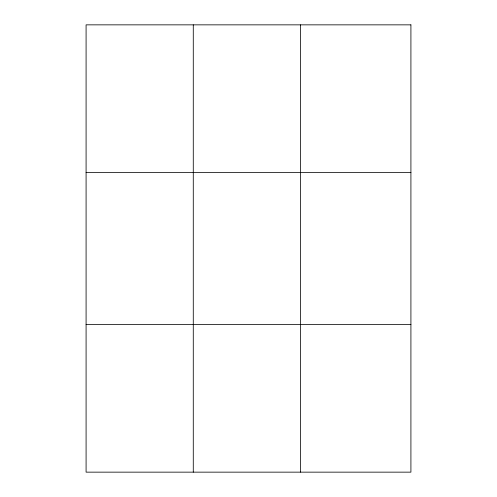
<?xml version="1.0" encoding="UTF-8"?>
<svg xmlns="http://www.w3.org/2000/svg" width="497" height="497" viewBox="0 0 497 497"><rect width="100%" height="100%" fill="white"/><g stroke="black" fill="none" stroke-linecap="round" stroke-linejoin="round"><path stroke-width="0.75" d="M193.277 24.85L193.277 472.15M300.474 24.85L300.474 472.15M86.087 172.459L410.913 172.459M86.087 324.541L410.913 324.541M410.913 24.85L410.913 472.15L86.087 472.15L86.087 24.85L410.913 24.85"/></g></svg>
